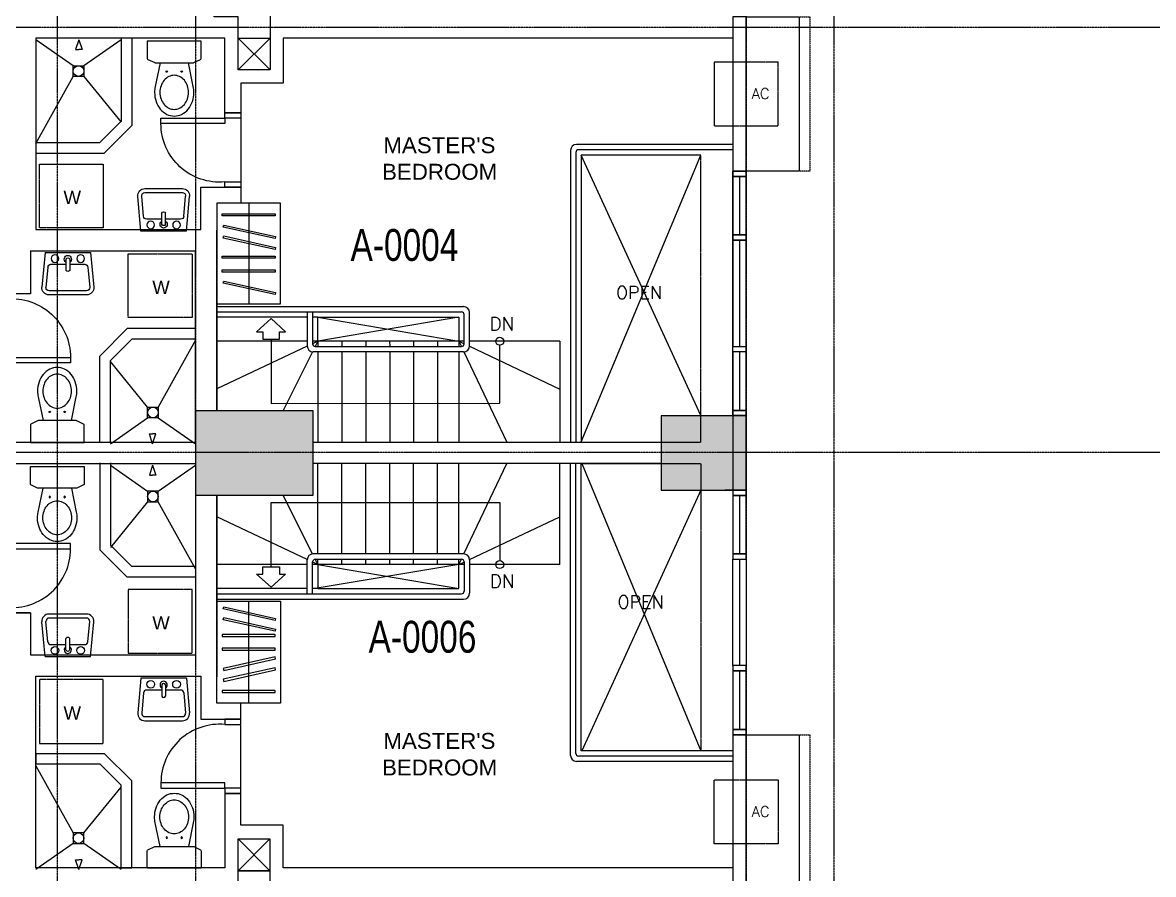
# Model space of a CAD drawing. Header units: inches. Extents: x -189245 to 740841, y -215444 to 469401.
# Drawn here: x 191333 to 201961, y -132944 to -124935 of the extents above; entities that cross this region are included whole.
import ezdxf

# ---------------------------------------------------------------- set-up
doc = ezdxf.new("R2010")
doc.units = ezdxf.units.IN
doc.header["$LTSCALE"] = 10
doc.header["$MEASUREMENT"] = 0
for name, pattern in [('GRID NORMAL$0$GRID BASEMENT$0$GRID GROUND$0$GRID$0$$0$PHANTOM', [2.5, 1.25, -0.25, 0.25, -0.25, 0.25, -0.25]), ('HIDDEN', [0.375, 0.25, -0.125]), ('HIDDEN2', [0.1875, 0.125, -0.0625])]:
    doc.linetypes.add(name, pattern=pattern)
for name, color, linetype in [('A-CMU WALL', 4, 'Continuous'), ('A-DOOR', 1, 'Continuous'), ('A-EQUIPMENT', 2, 'Continuous'), ('A-EQUIPTMENT', 1, 'Continuous'), ('A-FIXTURE', 2, 'Continuous'), ('A-FIXTURES', 2, 'Continuous'), ('A-GRID', 8, 'Continuous'), ('A-RAILING', 2, 'Continuous'), ('A-STAIR', 1, 'Continuous'), ('A-TEXT', 3, 'Continuous'), ('A-UNIT NUMBER', 2, 'Continuous'), ('A-WINDOW', 2, 'Continuous'), ('CABINET', 1, 'Continuous'), ('COLUMN', 6, 'Continuous'), ('TEXT', 3, 'Continuous'), ('TSG - plaster', 4, 'Continuous'), ('TSG- DIM-WALL SETOUT', 1, 'Continuous'), ('TSG- OPENNING', 1, 'Continuous'), ('TSG- plaster', 4, 'Continuous'), ('TSG- ZOCALLO', 86, 'HIDDEN2')]:
    doc.layers.add(name, color=color, linetype=linetype)
doc.styles.add('ARIAL', font='ARIAL.TTF', dxfattribs={"width": 0.75})
doc.styles.add('PRSP_Simplex', font='simplex.shx')

# ---------------------------------------------------------------- blocks, each defined once
blk = doc.blocks.new('grid')
at = {"layer": 'A-GRID', "linetype": 'GRID NORMAL$0$GRID BASEMENT$0$GRID GROUND$0$GRID$0$$0$PHANTOM'}
for p, q in [((-85258.8, -228688.5), (-85258.8, -289256.3)), ((-83958.8, -228688.5), (-83958.8, -289256.3)), ((-77958.8, -228688.5), (-77958.8, -289256.3)), ((-78783.8, -230188.4), (-78783.8, -289282.1)), ((-33688.1, -270786.6), (-100703.6, -270786.6)), ((-33688.1, -274776.9), (-100703.6, -274786.6))]:
    blk.add_line(p, q, dxfattribs=at)
blk = doc.blocks.new('door600')
at = {"color": 2}
for points in [[(50, 150), (100, 150), (100, 750), (50, 750)], [(50, 150), (0, 150), (0, 0), (50, 0)], [(700, 150), (650, 150), (650, 0), (700, 0)]]:
    blk.add_lwpolyline(points, close=True, dxfattribs=at)
at = {"color": 1}
blk.add_arc((100, 198), 552, 355.0209, 90, dxfattribs=at)
blk = doc.blocks.new('A$C7D1D0043')
at = {"layer": 'COLUMN', "linetype": 'Continuous'}
for points in [[(-40800, -39063), (-39700, -39063), (-39700, -39863), (-40800, -39863)], [(-36425, -39813), (-35625, -39813), (-35625, -39113), (-36425, -39113)]]:
    blk.add_hatch(color=253, dxfattribs=at).paths.add_polyline_path(points)
for points in [[(-40800, -39063), (-39700, -39063), (-39700, -39863), (-40800, -39863)], [(-36425, -39813), (-35625, -39813), (-35625, -39113), (-36425, -39113)]]:
    blk.add_lwpolyline(points, close=True, dxfattribs=at)
blk = doc.blocks.new('SHOWERHD')
at = {"layer": 'A-FIXTURES', "color": 2}
for p, q in [((-31, 93), (0, 93)), ((0, 0), (-31, 93)), ((0, 0), (31, 93)), ((31, 93), (0, 93))]:
    blk.add_line(p, q, dxfattribs=at)
blk = doc.blocks.new('EFLSHR-P')
at = {"layer": 'A-FIXTURES'}
for points in [[(186, -248), (216, -184, 0.142156), (218, -178), (218, 178, 0.142156), (216, 184), (186, 248, 0.256929), (177, 252), (13, 252), (13, -253), (177, -253)], [(218, -133), (441, -179, 0.05118), (495, -185, 0.083091), (582, -170, 0.090724), (653, -131, 0.104124), (702, -69, 0.11609), (718, 0, 0.11609), (702, 69, 0.104124), (653, 131, 0.090724), (582, 170, 0.083091), (495, 185, 0.05118), (441, 179), (218, 133)]]:
    blk.add_lwpolyline(points, format="xyb", dxfattribs=at)
blk.add_lwpolyline([(495, 135, 0.084254), (433, 124, 0.091411), (382, 95, 0.103766), (347, 50, 0.114587), (335, 0, 0.114587), (347, -50, 0.103766), (382, -95, 0.091411), (433, -124, 0.084254), (495, -135, 0.084254), (558, -124, 0.091411), (609, -95, 0.103766), (644, -50, 0.114587), (655, 0, 0.114587), (644, 50, 0.103766), (609, 95, 0.091411), (558, 124, 0.084254)], format="xyb", close=True, dxfattribs=at)
for centre in [(300, 70), (300, -70)]:
    blk.add_circle(centre, 6.77, dxfattribs=at)
blk.add_arc((177, -243), 10, 270, 327.6371, dxfattribs=at)
blk = doc.blocks.new('LAV')
for p, q in [((-214, 0), (-243, -326)), ((214, 0), (-214, 0)), ((214, 0), (243, -326)), ((-18, -63), (-18, -170)), ((18, -63), (18, -170)), ((-189, -139), (-206, -329)), ((-18, -112), (-159, -112)), ((159, -112), (18, -112)), ((189, -139), (206, -329)), ((-176, -362), (176, -362)), ((-176, -400), (176, -400))]:
    blk.add_line(p, q)
for centre in [(-121, -58), (121, -58)]:
    blk.add_circle(centre, 36)
for centre, radius, start, end in [((0, -63), 34.1, 301.2757, 238.7243), ((0, -71), 19.7, 25.7914, 154.2086), ((-159, -142), 30, 90, 174.9088), ((0, -161), 19.7, 205.7914, 334.2086), ((159, -142), 30, 5.0912, 90), ((-176, -332), 68, 174.9088, 270), ((-176, -332), 30, 174.9088, 270), ((176, -332), 68, 270, 5.0912), ((176, -332), 30, 270, 5.0912)]:
    blk.add_arc(centre, radius, start, end)

msp = doc.modelspace()

# ---------------------------------------------------------------- hatches: boundary and pattern name
at = {"layer": 'TSG- DIM-WALL SETOUT'}
h = msp.add_hatch(color=253, dxfattribs=at)
h.paths.add_polyline_path([(186285.29041, -132626.32537), (187185.29041, -132626.32537), (187185.29041, -133326.32537), (186285.29041, -133326.32537)])
h.paths.add_polyline_path([(197335.29041, -109930.85693), (198135.29041, -109930.85693), (198135.29041, -109230.85693), (197335.29041, -109230.85693)])
h.paths.add_polyline_path([(201710.2904, -122730.85693), (202410.2904, -122730.85693), (202410.2904, -121730.85693), (201710.2904, -121730.85693)])
h.paths.add_polyline_path([(207710.29041, -122730.85693), (208410.29041, -122730.85693), (208410.29041, -121730.85693), (207710.29041, -121730.85693)])
h.paths.add_polyline_path([(213710.29041, -122730.85693), (214410.29041, -122730.85693), (214410.29041, -121730.85693), (213710.29041, -121730.85693)])
h.paths.add_polyline_path([(219710.29041, -122730.85693), (220410.29041, -122730.85693), (220410.29041, -121730.85693), (219710.29041, -121730.85693)])
h.paths.add_polyline_path([(201710.2904, -117730.85693), (202410.2904, -117730.85693), (202410.2904, -116730.85693), (201710.2904, -116730.85693)])
h.paths.add_polyline_path([(204710.29041, -110230.85693), (205410.29041, -110230.85693), (205410.29041, -109230.85693), (204710.29041, -109230.85693)])
h.paths.add_polyline_path([(210710.29041, -110230.85693), (211410.29041, -110230.85693), (211410.29041, -109230.85693), (210710.29041, -109230.85693)])
h.paths.add_polyline_path([(197335.29041, -122730.85693), (198135.29041, -122730.85693), (198135.29041, -122030.85693), (197335.29041, -122030.85693)])
h.paths.add_polyline_path([(186285.29041, -115430.85693), (186285.29041, -116530.85693), (186985.29041, -116530.85693), (186985.29041, -115430.85693)])
h.paths.add_polyline_path([(197335.29041, -129330.85693), (198135.29041, -129330.85693), (198135.29041, -128630.85693), (197335.29041, -128630.85693)])
h.paths.add_polyline_path([(197335.29041, -103330.85693), (198135.29041, -103330.85693), (198135.29041, -102630.85693), (197335.29041, -102630.85693)])
h.paths.add_polyline_path([(192960.29041, -102580.85693), (194060.29, -102580.85683), (194060.29028, -103380.85683), (192960.29041, -103380.85693)])
h.paths.add_polyline_path([(213710.29041, -117730.85693), (214410.29041, -117730.85693), (214410.29041, -116730.85693), (213710.29041, -116730.85693)])
h.paths.add_polyline_path([(216710.64854, -110230.85693), (217410.64854, -110230.85693), (217410.64854, -109230.85693), (216710.64854, -109230.85693)])
h.paths.add_polyline_path([(219710.29041, -117730.85693), (220410.29041, -117730.85693), (220410.29041, -116730.85693), (219710.29041, -116730.85693)])
h.paths.add_polyline_path([(207710.29041, -117730.85693), (208410.29041, -117730.85693), (208410.29041, -116730.85693), (207710.29041, -116730.85693)])
h.paths.add_polyline_path([(186285.29041, -95230.85693), (187085.29041, -95230.85693), (187085.29041, -94530.85693), (186285.29041, -94530.85693)])
h.paths.add_polyline_path([(186285.29041, -99330.85985), (187185.29041, -99330.85985), (187185.29041, -98630.85985), (186285.29041, -98630.85985)])
h.paths.add_polyline_path([(186285.29041, -107330.85693), (187285.29041, -107330.85693), (187285.29041, -106630.85693), (186285.29041, -106630.85693)])
h.paths.add_polyline_path([(186285.29041, -124630.85693), (187285.29041, -124630.85693), (187285.29041, -125330.85693), (186285.29041, -125330.85693)])
h.paths.add_polyline_path([(192960.29041, -128580.85704), (194060.29, -128580.85693), (194060.29028, -129380.85693), (192960.29041, -129380.85704)])
h.paths.add_polyline_path([(186285.29041, -136730.85693), (187085.29041, -136730.85693), (187085.29041, -137430.85693), (186285.29041, -137430.85693)])
edge = h.paths.add_edge_path()
edge.add_line((233760.29041, -115230.85693), (233760.29041, -113730.85693))
edge = h.paths.add_edge_path()
edge.add_line((233760.29041, -121230.85693), (233760.29041, -122730.85693))
h.paths.add_polyline_path([(233160.29041, -115230.85693), (233760.29041, -115230.85693), (233760.29041, -113730.85693), (233160.29041, -113730.85693)])
h.paths.add_polyline_path([(233160.29041, -116730.85693), (233760.29041, -116730.85693), (233760.29041, -118230.85693), (233160.29041, -118230.85693)])
h.paths.add_polyline_path([(233160.29041, -109230.85693), (233760.29041, -109230.85693), (233760.29041, -110730.85693), (233160.29041, -110730.85693)])
edge = h.paths.add_edge_path()
edge.add_line((233160.29041, -121230.85693), (233160.29041, -122730.85693))
h.paths.add_polyline_path([(233160.29041, -121230.85693), (233760.29041, -121230.85693), (233760.29041, -122730.85693), (233160.29041, -122730.85693)])

# ---------------------------------------------------------------- linework, layer by layer
at = {"layer": 'A-CMU WALL', "color": 1}
for p, q in [((197708.08928, -128630.70831), (196583.10566, -126180.85693)), ((196583.10566, -128877.68035), (197708.08928, -126180.85693)), ((196589.01965, -129080.91984), (197708.75309, -131780.85693)), ((197708.08928, -129330.85654), (196589.01965, -131780.85693))]:
    msp.add_line(p, q, dxfattribs=at)
at = {"layer": 'A-CMU WALL', "color": 1, "linetype": 'HIDDEN2'}
for points in [[(197708.08917, -126180.85669), (196583.10556, -126180.85669), (196583.10556, -128880.85669), (197708.08917, -128880.85669)], [(197708.75299, -131780.85669), (196583.10556, -131780.85669), (196583.10556, -129080.85669), (197708.75299, -129080.85669)]]:
    msp.add_lwpolyline(points, close=True, dxfattribs=at)
at = {"layer": 'A-CMU WALL'}
for points in [[(198133.14888, -128630.85652), (198008.14888, -128630.85652), (198008.14888, -129330.85652), (198133.14888, -129330.85652)], [(198133.14888, -131630.85944), (198008.14888, -131630.85944), (198008.14888, -134330.8536), (198133.14888, -134330.8536)]]:
    msp.add_lwpolyline(points, close=True, dxfattribs=at)
at = {"layer": 'A-DOOR'}
for p, q in [((193383.10566, -125833.84063), (193383.10566, -126433.84063)), ((193383.10625, -132142.79645), (193383.10625, -131542.79645))]:
    msp.add_line(p, q, dxfattribs=at)
at = {"layer": 'A-EQUIPMENT', "ltscale": 100}
for points in [[(198133.10625, -124880.85691), (198633.10625, -124880.85691), (198633.10625, -126330.85398), (198133.10625, -126330.85398)], [(198133.10625, -131630.85983), (198633.10625, -131630.85983), (198633.10625, -134330.85398), (198133.10625, -134330.85398)]]:
    msp.add_lwpolyline(points, dxfattribs=at)
at = {"layer": 'A-EQUIPTMENT', "linetype": 'HIDDEN'}
for points in [[(198633.10625, -124880.85691), (198733.10625, -124880.85691), (198733.10625, -126330.85398), (198633.10625, -126330.85398)], [(198633.10625, -131630.85983), (198733.10625, -131630.85983), (198733.10625, -134330.85398), (198633.10625, -134330.85398)]]:
    msp.add_lwpolyline(points, dxfattribs=at)
at = {"layer": 'A-EQUIPTMENT', "color": 1, "linetype": 'HIDDEN2'}
for points in [[(198433.10625, -125305.85691), (197833.10625, -125305.85691), (197833.10625, -125905.85691), (198433.10625, -125905.85691)], [(198433.10625, -132655.85691), (197833.10625, -132655.85691), (197833.10625, -132055.85691), (198433.10625, -132055.85691)]]:
    msp.add_lwpolyline(points, close=True, dxfattribs=at)
at = {"layer": 'A-FIXTURE', "linetype": 'HIDDEN2'}
for points in [[(192090.87042, -126265.13392), (192090.87042, -126865.13392), (191490.87042, -126865.13392), (191490.87042, -126265.13392)], [(192325.4001, -127709.45364), (192325.4001, -127109.45364), (192925.4001, -127109.45364), (192925.4001, -127709.45364)], [(192325.4001, -130265.13274), (192325.4001, -130865.13274), (192925.4001, -130865.13274), (192925.4001, -130265.13274)], [(192090.87101, -131712.43852), (192090.87101, -131112.43852), (191490.87101, -131112.43852), (191490.87101, -131712.43852)]]:
    msp.add_lwpolyline(points, close=True, dxfattribs=at)
at = {"layer": 'A-FIXTURES', "color": 1}
for p, q in [((191808.13526, -125340.77898), (191458.13526, -125095.77898)), ((192258.13526, -125095.77898), (191908.13526, -125340.77898)), ((191458.13526, -126070.77898), (191808.13526, -125440.77898)), ((191908.13526, -125440.77898), (192258.13526, -125870.77898)), ((192958.13526, -127920.7778), (192608.13526, -128550.7778)), ((192508.13526, -128550.7778), (192158.13526, -128120.7778)), ((192158.13526, -128895.7778), (192508.13526, -128650.7778)), ((192608.13526, -128650.7778), (192958.13526, -128895.7778)), ((192158.13526, -129095.7778), (192508.13526, -129340.7778)), ((192608.13526, -129340.7778), (192958.13526, -129095.7778)), ((192508.13526, -129440.7778), (192158.13526, -129870.7778)), ((192958.13526, -130070.7778), (192608.13526, -129440.7778)), ((191458.13585, -131923.76268), (191808.13585, -132553.76268)), ((191908.13585, -132553.76268), (192258.13585, -132123.76268)), ((191808.13585, -132653.76268), (191458.13585, -132898.76268)), ((192258.13585, -132898.76268), (191908.13585, -132653.76268))]:
    msp.add_line(p, q, dxfattribs=at)
at = {"layer": 'A-FIXTURES', "color": 2}
for points in [[(191808.13526, -125440.77898), (191808.13526, -125340.77898), (191908.13526, -125340.77898), (191908.13526, -125440.77898)], [(192608.13526, -128550.7778), (192608.13526, -128650.7778), (192508.13526, -128650.7778), (192508.13526, -128550.7778)], [(192608.13526, -129440.7778), (192608.13526, -129340.7778), (192508.13526, -129340.7778), (192508.13526, -129440.7778)], [(191808.13585, -132553.76268), (191808.13585, -132653.76268), (191908.13585, -132653.76268), (191908.13585, -132553.76268)]]:
    msp.add_lwpolyline(points, close=True, dxfattribs=at)
for centre in [(191858.13526, -125390.77898), (192558.13526, -128600.7778), (192558.13526, -129390.7778), (191858.13585, -132603.76268)]:
    msp.add_circle(centre, 50, dxfattribs=at)
at = {"layer": 'A-GRID', "color": 2}
for centre in [(195817.21091, -127930.94596), (195817.33679, -130030.55943)]:
    msp.add_circle(centre, 37.46139, dxfattribs=at)
at = {"layer": 'A-RAILING'}
for p, q in [((196483.10566, -126135.85693), (196483.10566, -128880.85693)), ((198007.37393, -126080.85693), (196538.10566, -126080.85693)), ((198007.37393, -126130.85693), (196558.10566, -126130.85693)), ((196533.10566, -126155.85693), (196533.10566, -128880.85693)), ((193158.10566, -127605.85693), (195477.83597, -127605.84485)), ((193158.10566, -127655.85693), (195457.83597, -127655.84485)), ((194008.10566, -127655.85693), (194008.10566, -127975.85693)), ((194058.10566, -127655.85693), (194058.10566, -127955.85693)), ((195482.83597, -127955.84485), (195482.83597, -127680.84485)), ((195532.83597, -127975.84485), (195532.83597, -127660.84485)), ((195477.83597, -128030.84485), (194063.10566, -128030.85693)), ((194083.10566, -127980.85693), (195457.83597, -127980.84485)), ((196483.10566, -131825.85693), (196483.10566, -129080.85693)), ((196533.10566, -131805.85693), (196533.10566, -129080.85693)), ((195477.96192, -129930.85719), (194063.10625, -129930.85693)), ((194083.10625, -129980.85693), (195457.96192, -129980.85719)), ((194008.10625, -130305.85693), (194008.10625, -129985.85693)), ((194058.10625, -130305.85693), (194058.10625, -130005.85693)), ((195482.96192, -130005.85719), (195482.96192, -130280.85719)), ((195532.96192, -129985.85719), (195532.96192, -130300.85719)), ((193158.10625, -130305.85693), (195457.96192, -130305.85719)), ((193158.10625, -130355.85693), (195477.96192, -130355.85719)), ((198008.08928, -131880.85693), (196538.10566, -131880.85693)), ((198008.08928, -131830.85693), (196558.10566, -131830.85693))]:
    msp.add_line(p, q, dxfattribs=at)
at = {"layer": 'A-RAILING', "color": 1}
for p, q in [((197708.08928, -126180.85693), (196583.10566, -126180.85693)), ((196583.10566, -126180.85693), (196583.10566, -128880.85693)), ((196583.10566, -131780.85693), (196583.10566, -129080.85693)), ((198008.08987, -131780.85693), (196583.10566, -131780.85693))]:
    msp.add_line(p, q, dxfattribs=at)
at = {"layer": 'A-RAILING'}
for centre, radius, start, end in [((196538.10566, -126135.85693), 55, 90, 180), ((196558.10566, -126155.85693), 25, 90, 180), ((195477.83597, -127660.84485), 55, 0, 90), ((195457.83597, -127680.84485), 25, 0, 90), ((194083.10566, -127955.85693), 25, 180, 270), ((195457.83597, -127955.84485), 25, 270, 0), ((194063.10566, -127975.85693), 55, 180, 270), ((195477.83597, -127975.84485), 55, 270, 0), ((194063.10625, -129985.85693), 55, 90, 180), ((194083.10625, -130005.85693), 25, 90, 180), ((195457.96192, -130005.85719), 25, 0, 90), ((195477.96192, -129985.85719), 55, 0, 90), ((195457.96192, -130280.85719), 25, 270, 0), ((195477.96192, -130300.85719), 55, 270, 0), ((196538.10566, -131825.85693), 55, 180, 270), ((196558.10566, -131805.85693), 25, 180, 270)]:
    msp.add_arc(centre, radius, start, end, dxfattribs=at)
at = {"layer": 'A-STAIR'}
for p, q in [((194008.10566, -127706.16509), (193157.80961, -127706.26808)), ((193157.83686, -127931.26808), (193157.80961, -127706.26808)), ((194107.80951, -127706.15301), (194058.10566, -127706.15903)), ((194107.83676, -127931.15301), (194107.80951, -127706.15301)), ((194008.10566, -127931.16509), (193157.83686, -127931.26808)), ((193157.83686, -127931.26808), (193157.91576, -128580.85702)), ((193668.70961, -127910.63986), (193668.78283, -128515.09756)), ((194107.83676, -127931.15301), (194058.10566, -127931.15903)), ((194107.83676, -127931.15301), (194058.10566, -127954.63906)), ((194107.83676, -127931.15301), (194082.95346, -127980.85647)), ((195432.83597, -127930.99252), (194107.83676, -127931.15301)), ((194107.83676, -127931.15301), (194107.84279, -127980.85671)), ((194332.83676, -127931.12575), (194332.84279, -127980.85474)), ((194557.83676, -127931.0985), (194557.84279, -127980.85276)), ((194782.83676, -127931.07125), (194782.84279, -127980.85078)), ((195007.83676, -127931.04399), (195007.84279, -127980.84881)), ((195232.83676, -127931.01674), (195232.84279, -127980.84683)), ((195482.83597, -127930.98646), (195432.83597, -127930.99252)), ((195432.83597, -127930.99252), (195456.47034, -127980.84486)), ((195432.83597, -127930.99252), (195432.84201, -127980.84507)), ((195432.83597, -127930.99252), (195482.83597, -127954.66927)), ((196382.83597, -127930.87745), (195532.83597, -127930.9804)), ((196382.83597, -127930.87745), (196382.95104, -128880.87744)), ((194008.15679, -127978.22795), (193157.89091, -128379.77522)), ((194058.03856, -128030.62302), (193782.57201, -128580.85696)), ((194107.84884, -128030.85655), (194107.95183, -128881.153)), ((194332.84884, -128030.85463), (194332.95183, -128881.12575)), ((194557.84884, -128030.85271), (194557.95183, -128881.09849)), ((194782.84885, -128030.85079), (194782.95183, -128881.07124)), ((195007.84885, -128030.84886), (195007.95183, -128881.04399)), ((195232.84885, -128030.84694), (195232.95183, -128881.01673)), ((195432.84807, -128030.84524), (195432.95104, -128880.99251)), ((195480.15157, -128030.79608), (195882.95098, -128880.42744)), ((195532.78027, -127978.31965), (196382.89047, -128380.87665)), ((195817.28163, -128514.83732), (195817.21544, -127968.40735)), ((193668.78283, -128515.09756), (195817.28163, -128514.83732)), ((193157.96272, -130030.55245), (193157.96464, -129380.85702)), ((194008.10625, -130030.55468), (193157.96272, -130030.55245)), ((194107.96263, -130030.55494), (194058.10625, -130030.55481)), ((194107.96263, -130030.55494), (194107.96204, -130255.55494)), ((195482.96192, -130030.55856), (195432.96185, -130030.55842)), ((196382.96185, -130030.56092), (195532.96192, -130030.55869))]:
    msp.add_line(p, q, dxfattribs=at)
at = {"layer": 'A-STAIR', "color": 2}
for p, q in [((193668.68622, -127717.515), (193532.20128, -127841.83627)), ((193805.20127, -127841.8032), (193668.68622, -127717.515)), ((193532.20128, -127841.83627), (193590.70128, -127841.82918)), ((193590.70128, -127841.82918), (193590.70961, -127910.64931)), ((193746.70127, -127841.81029), (193805.20127, -127841.8032)), ((193746.70961, -127910.63042), (193746.70127, -127841.81029)), ((193590.70961, -127910.64931), (193746.70961, -127910.63042))]:
    msp.add_line(p, q, dxfattribs=at)
at = {"layer": 'A-STAIR', "elevation": 0}
for points in [[(194107.9629, -129930.85694), (194107.96513, -129080.55494)], [(194332.9629, -129930.85698), (194332.96513, -129080.55553)], [(194557.9629, -129930.85702), (194557.96513, -129080.55613)], [(194782.9629, -129930.85706), (194782.96513, -129080.55672)], [(195007.9629, -129930.85711), (195007.96513, -129080.55731)], [(195232.9629, -129930.85715), (195232.96513, -129080.5579)], [(195480.19301, -129930.90246), (195882.96435, -129081.07017)], [(194058.14767, -129931.08091), (193782.60457, -129380.85696)], [(194008.15954, -129983.43632), (193157.96363, -129582.04531)], [(195532.89867, -129983.22034), (196382.96303, -129580.56171)], [(194107.96263, -130030.55494), (194083.0747, -129980.85695)], [(194107.96263, -130030.55494), (194107.96276, -129980.85693)], [(194332.96263, -130030.55553), (194332.96276, -129980.85698)], [(194557.96263, -130030.55613), (194557.96276, -129980.85702)], [(194782.96263, -130030.55672), (194782.96276, -129980.85706)], [(195007.96263, -130030.55731), (195007.96276, -129980.85711)], [(195232.96263, -130030.5579), (195232.96276, -129980.85715)], [(195432.96185, -130030.55842), (195456.51736, -129980.85719)], [(193157.96272, -130030.55245), (193157.96213, -130255.55245)], [(194107.96263, -130030.55494), (194058.10625, -130007.01695)], [(195432.96185, -130030.55842), (195482.96192, -130006.87439)]]:
    msp.add_lwpolyline(points, dxfattribs=at)
at = {"layer": 'A-STAIR'}
for points in [[(195432.96211, -129930.85718), (195432.96435, -129080.55842)], [(196382.96185, -130030.56092), (196382.96435, -129080.56092)], [(193668.83791, -130051.12012), (193668.8395, -129446.66242), (195817.33832, -129446.66807), (195817.33689, -129993.09805)], [(195432.96185, -130030.55842), (195432.96198, -129980.85719)], [(195432.96185, -130030.55842), (194107.96263, -130030.55494)], [(194008.10625, -130255.55468), (193157.96213, -130255.55245)], [(194107.96204, -130255.55494), (194058.10625, -130255.55481)]]:
    msp.add_lwpolyline(points, dxfattribs=at)
at = {"layer": 'A-STAIR', "color": 2}
msp.add_lwpolyline([(193805.33773, -130119.94061), (193668.83741, -130244.24498), (193532.33773, -130119.93989), (193590.83773, -130119.94005), (193590.83791, -130051.11992), (193746.83791, -130051.12033), (193746.83773, -130119.94046)], close=True, dxfattribs=at)
at = {"layer": 'A-WINDOW', "color": 2, "linetype": 'Continuous'}
for p, q in [((198008.14888, -128630.85652), (198008.14888, -126330.8536)), ((198133.14888, -128630.85652), (198133.14888, -126330.8536)), ((198070.64888, -126380.8536), (198070.64888, -126930.8536)), ((198070.64888, -126980.8536), (198070.64888, -127980.8536)), ((198070.64888, -128030.8536), (198070.64888, -128580.8536)), ((198070.64888, -129380.85944), (198070.64888, -129930.85944)), ((198070.64888, -129980.85944), (198070.64888, -130980.85944)), ((198070.64888, -131030.85944), (198070.64888, -131580.85944))]:
    msp.add_line(p, q, dxfattribs=at)
at = {"layer": 'A-WINDOW'}
msp.add_line((198133.10625, -129330.85985), (197933.10625, -129330.85985), dxfattribs=at)
at = {"layer": 'A-WINDOW', "color": 1}
for p, q in [((195432.96185, -130030.55842), (194082.96245, -130255.55842)), ((194107.96261, -130030.55849), (195432.96185, -130255.55842))]:
    msp.add_line(p, q, dxfattribs=at)
at = {"layer": 'A-WINDOW', "color": 2, "linetype": 'Continuous'}
for points in [[(198008.14888, -126380.8536), (198133.14888, -126380.8536), (198133.14888, -126330.8536), (198008.14888, -126330.8536)], [(198008.14888, -126980.8536), (198133.14888, -126980.8536), (198133.14888, -126930.8536), (198008.14888, -126930.8536)], [(198133.14888, -128030.8536), (198008.14888, -128030.8536), (198008.14888, -127980.8536), (198133.14888, -127980.8536)], [(198133.14888, -128580.8536), (198008.14888, -128580.8536), (198008.14888, -128630.85652), (198133.14888, -128630.85652)], [(198008.14888, -129380.85944), (198133.14888, -129380.85944), (198133.14888, -129330.85652), (198008.14888, -129330.85652)], [(198133.14888, -129930.85944), (198008.14888, -129930.85944), (198008.14888, -129980.85944), (198133.14888, -129980.85944)], [(198133.14888, -130980.85944), (198008.14888, -130980.85944), (198008.14888, -131030.85944), (198133.14888, -131030.85944)], [(198008.14888, -131630.85944), (198133.14888, -131630.85944), (198133.14888, -131580.85944), (198008.14888, -131580.85944)]]:
    msp.add_lwpolyline(points, close=True, dxfattribs=at)
at = {"layer": 'A-WINDOW', "color": 1, "linetype": 'Continuous'}
for points in [[(198008.14888, -126930.8536), (198133.14888, -126930.8536), (198133.14888, -126380.8536), (198008.14888, -126380.8536)], [(198008.14888, -127980.8536), (198133.14888, -127980.8536), (198133.14888, -126980.8536), (198008.14888, -126980.8536)], [(198008.14888, -128580.8536), (198133.14888, -128580.8536), (198133.14888, -128030.8536), (198008.14888, -128030.8536)], [(198008.14888, -129930.85944), (198133.14888, -129930.85944), (198133.14888, -129380.85944), (198008.14888, -129380.85944)], [(198133.14888, -130980.85944), (198008.14888, -130980.85944), (198008.14888, -129980.85944), (198133.14888, -129980.85944)], [(198008.14888, -131580.85944), (198133.14888, -131580.85944), (198133.14888, -131030.85944), (198008.14888, -131030.85944)]]:
    msp.add_lwpolyline(points, close=True, dxfattribs=at)
at = {"layer": 'A-WINDOW', "color": 1}
msp.add_lwpolyline([(195432.96185, -130030.55842), (194107.96261, -130030.55849), (194107.96261, -130255.55849), (195432.96185, -130255.55842)], close=True, dxfattribs=at)
at = {"layer": 'CABINET', "color": 2, "linetype": 'HIDDEN', "ltscale": 500}
for p, q in [((193458.13585, -126633.84063), (193458.13585, -127580.71134)), ((193458.13585, -131333.84299), (193458.13585, -130376.17786))]:
    msp.add_line(p, q, dxfattribs=at)
at = {"layer": 'CABINET', "color": 1, "linetype": 'Continuous'}
for points in [[(193758.13585, -126633.84063), (193158.13585, -126633.84063), (193158.13585, -127580.71134), (193758.13585, -127580.71134)], [(193758.13585, -131333.84299), (193158.13585, -131333.84299), (193158.13585, -130376.17786), (193758.13585, -130376.17786)]]:
    msp.add_lwpolyline(points, close=True, dxfattribs=at)
at = {"layer": 'CABINET', "color": 2}
for points in [[(193708.13585, -126733.25269), (193708.13585, -126753.25269), (193208.13585, -126753.25269), (193208.13585, -126733.25269)], [(193711.20058, -126946.80775), (193706.88756, -126966.33716), (193218.65226, -126858.51189), (193222.96527, -126838.98248)], [(193711.20058, -127049.07487), (193706.88756, -127068.60428), (193218.65226, -126960.77901), (193222.96527, -126941.2496)], [(193708.13585, -127131.10779), (193708.13585, -127151.10779), (193208.13585, -127151.10779), (193208.13585, -127131.10779)], [(193708.13585, -127260.75269), (193708.13585, -127280.75269), (193208.13585, -127280.75269), (193208.13585, -127260.75269)], [(193711.20058, -127472.66181), (193706.88756, -127492.19122), (193218.65226, -127384.36595), (193222.96527, -127364.83654)], [(193711.20058, -130536.62119), (193706.88756, -130556.15061), (193218.65226, -130448.32533), (193222.96527, -130428.79592)], [(193711.20058, -130637.33941), (193706.88756, -130656.86882), (193218.65226, -130549.04355), (193222.96527, -130529.51414)], [(193708.13585, -130706.93093), (193708.13585, -130686.93093), (193208.13585, -130686.93093), (193208.13585, -130706.93093)], [(193708.13585, -130836.57583), (193708.13585, -130816.57583), (193208.13585, -130816.57583), (193208.13585, -130836.57583)], [(193711.20057, -130918.60875), (193706.88756, -130899.07934), (193218.65226, -131006.90461), (193222.96527, -131026.43402)], [(193711.20057, -131020.87587), (193706.88756, -131001.34646), (193218.65226, -131109.17173), (193222.96527, -131128.70114)], [(193708.13585, -131234.43093), (193708.13585, -131214.43093), (193208.13585, -131214.43093), (193208.13585, -131234.43093)]]:
    msp.add_lwpolyline(points, close=True, dxfattribs=at)
at = {"layer": 'TSG - plaster', "color": 4}
for p, q in [((191458.10566, -125080.85693), (191458.10566, -126880.85693)), ((198013.40547, -125080.85693), (193783.10566, -125080.85693)), ((193783.10566, -125080.85693), (193783.10566, -125505.85693)), ((193233.10566, -125783.84063), (193233.10566, -125486.82669)), ((193783.10566, -125505.85693), (193383.10566, -125505.85693)), ((193383.10566, -125505.85693), (193383.10566, -125783.84063)), ((193383.10566, -125783.84063), (193233.10566, -125783.84063)), ((193008.10566, -126880.85693), (193008.10566, -126483.84063)), ((193008.10566, -126483.84063), (193383.10566, -126483.84063)), ((193383.10566, -126483.84063), (193383.10566, -126633.84063)), ((193383.10566, -126633.84063), (193158.10566, -126633.84063)), ((193158.10566, -126633.84063), (193158.10566, -127036.82551)), ((191458.10566, -126880.85693), (193008.10566, -126880.85693)), ((193158.10566, -128580.85702), (193158.10566, -126886.82551)), ((191408.10566, -127080.85693), (191408.10566, -127483.84181)), ((191408.10566, -127080.85693), (192958.10566, -127080.85693)), ((193158.10566, -127036.82551), (193158.10566, -128580.85702)), ((191408.10566, -127483.84181), (191033.10566, -127483.84181)), ((194060.2901, -128880.85693), (197333.1319, -128880.85693)), ((192958.10566, -129086.82433), (192958.10566, -130886.82433)), ((192958.10625, -129089.81039), (192958.10625, -130889.81039)), ((197333.1319, -129080.85693), (194060.29017, -129080.85693)), ((193158.10566, -129380.85702), (193158.10566, -131086.82551)), ((193158.10625, -130930.85693), (193158.10625, -129380.85702)), ((192958.10566, -129911.82551), (192958.10566, -129911.82551)), ((191408.10566, -130483.83945), (191033.10566, -130483.83945)), ((191033.10566, -130483.83945), (191408.10566, -130483.83945)), ((191408.10566, -130483.83945), (191408.10566, -130880.85693)), ((191408.10566, -130880.85693), (192958.10625, -130880.85693)), ((193158.10625, -131333.84181), (193158.10625, -130930.85693)), ((191458.10625, -132880.85693), (191458.10625, -131080.85693)), ((191458.10625, -131080.85693), (193008.10625, -131080.85693)), ((193008.10625, -131080.85693), (193008.10625, -131483.84181)), ((193383.10625, -131333.84181), (193158.10625, -131333.84181)), ((193383.10625, -131483.84181), (193383.10625, -131333.84181)), ((193008.10625, -131483.84181), (193383.10625, -131483.84181)), ((193233.10625, -132880.85693), (191458.10625, -132880.85693))]:
    msp.add_line(p, q, dxfattribs=at)
for points in [[(193233.10566, -125486.82669), (193233.10566, -125080.85693), (191458.10566, -125080.85693)], [(191583.10566, -128880.85693), (192958.10566, -128880.85693), (192958.10566, -127086.82669)], [(191033.10566, -128486.82551), (191033.10566, -128189.81157), (191183.10566, -128189.81157), (191183.10566, -128486.82551), (191183.10566, -128880.85693), (192958.10566, -128880.85693)], [(191183.10566, -129486.82551), (191183.10566, -129080.85575), (192958.10566, -129080.85575)], [(193383.10625, -132480.85575), (193383.10625, -132183.84181), (193233.10625, -132183.84181), (193233.10625, -132480.85575)], [(193233.10625, -132480.85575), (193233.10625, -132880.85575)], [(193783.10625, -132880.85575), (193783.10625, -132480.85575), (193383.10625, -132480.85575)], [(193233.10625, -132880.85693), (191458.10211, -132880.85693)], [(198008.08928, -132880.85811), (193783.10625, -132880.85811)]]:
    msp.add_lwpolyline(points, dxfattribs=at)
at = {"layer": 'TSG- OPENNING', "color": 1, "linetype": 'ByBlock'}
for p, q in [((193358.10566, -125080.85693), (193658.10566, -125380.85693)), ((193658.10566, -125080.85693), (193358.10566, -125380.85693)), ((193357.96376, -132908.84181), (193657.96376, -132608.84181)), ((193657.96376, -132908.84181), (193357.96376, -132608.84181)), ((193358.10625, -132908.84181), (193657.96376, -132908.84181))]:
    msp.add_line(p, q, dxfattribs=at)
at = {"layer": 'TSG- OPENNING', "color": 1, "linetype": 'ByBlock', "ltscale": 100}
for p, q in [((194107.80951, -127706.15301), (195432.83597, -127930.99252)), ((195432.83597, -127706.15301), (194107.83675, -127930.99252))]:
    msp.add_line(p, q, dxfattribs=at)
at = {"layer": 'TSG- OPENNING', "color": 1, "linetype": 'ByBlock'}
for points in [[(193658.10566, -125080.85693), (193658.10566, -125380.85693), (193358.10566, -125380.85693), (193358.10566, -125080.85693)], [(193358.10566, -125080.85693), (193658.10566, -125080.85693), (193658.10566, -125380.85693), (193358.10566, -125380.85693)], [(193357.96376, -132608.84181), (193657.96376, -132608.84181), (193657.96376, -132908.84181), (193357.96376, -132908.84181)]]:
    msp.add_lwpolyline(points, close=True, dxfattribs=at)
at = {"layer": 'TSG- OPENNING', "color": 1, "linetype": 'ByBlock', "ltscale": 100}
msp.add_lwpolyline([(195432.83597, -127930.99252), (194107.80951, -127930.99252), (194107.80951, -127706.15301), (195432.83597, -127706.15301)], close=True, dxfattribs=at)
at = {"layer": 'TSG- plaster', "color": 4}
for points in [[(193133.10625, -124580.85693), (193658.11146, -124580.85693), (193658.10566, -125380.85693), (193358.10566, -125380.85693), (193358.10608, -124880.8558), (193133.10608, -124880.8558)], [(198008.14888, -126330.8536), (198133.14888, -126330.8536), (198133.14888, -124880.85691), (198008.14888, -124880.85691)]]:
    msp.add_lwpolyline(points, close=True, dxfattribs=at)
msp.add_lwpolyline([(193357.96376, -132608.84181), (193657.96376, -132608.84181), (193657.96376, -133358.84181), (193358.10625, -133358.84181), (193357.96376, -132608.84181)], dxfattribs=at)
at = {"layer": 'TSG- ZOCALLO', "color": 2, "linetype": 'ByBlock'}
for p, q in [((192258.10566, -125080.85693), (192258.10566, -125861.82669)), ((192358.10566, -125080.85693), (192358.10566, -125903.24805)), ((192058.10566, -126061.82669), (192258.10566, -125861.82669)), ((192099.52702, -126161.82669), (192358.10566, -125903.24805)), ((191458.10566, -126061.82669), (192058.10566, -126061.82669)), ((191458.10566, -126161.82669), (192099.52702, -126161.82669)), ((192316.6843, -127811.82551), (192058.10566, -128070.40416)), ((192958.10566, -127811.82551), (192316.6843, -127811.82551)), ((192358.10566, -127911.82551), (192158.10566, -128111.82551)), ((192958.10566, -127911.82551), (192358.10566, -127911.82551)), ((192058.10566, -128886.82551), (192058.10566, -128070.40416)), ((192158.10566, -128886.82551), (192158.10566, -128111.82551)), ((192058.10559, -129074.88786), (192058.10496, -129891.30922)), ((192158.10559, -129074.88794), (192158.10499, -129849.88794)), ((192358.10484, -130049.88809), (192158.10499, -129849.88794)), ((192316.6834, -130149.88806), (192058.10496, -129891.30922)), ((192958.10484, -130049.88856), (192358.10484, -130049.88809)), ((192958.10476, -130149.88856), (192316.6834, -130149.88806)), ((191458.10566, -131805.85575), (191458.10625, -131905.85575)), ((191458.10625, -131805.85575), (192099.52761, -131805.85575)), ((192099.52761, -131805.85575), (192358.10625, -132064.43439)), ((191458.10625, -131905.85575), (192058.10625, -131905.85575)), ((192058.10625, -131905.85575), (192258.10625, -132105.85575)), ((192258.10625, -132880.85575), (192258.10625, -132105.85575)), ((192358.10625, -132880.85575), (192358.10625, -132064.43439)), ((192258.10625, -132880.85811), (192358.10625, -132880.85811))]:
    msp.add_line(p, q, dxfattribs=at)

# ---------------------------------------------------------------- block references
at = {"layer": 'A-DOOR', "xscale": -1}
for p, rotation in [((193383.10566, -125783.84063), 90), ((191033.10566, -128183.84181), 270)]:
    msp.add_blockref('door600', p, dxfattribs=dict(at, rotation=rotation))
at = {"layer": 'A-DOOR'}
for p, rotation in [((191033.10566, -129783.83945), 270), ((193383.10625, -132183.84181), 90)]:
    msp.add_blockref('door600', p, dxfattribs=dict(at, rotation=rotation))
at = {"layer": 'A-FIXTURES', "xscale": -1, "rotation": 180}
for name, p in [('SHOWERHD', (191861.23683, -125095.77898)), ('LAV', (192658.38526, -126895.77898))]:
    msp.add_blockref(name, p, dxfattribs=at)
at = {"layer": 'A-FIXTURES'}
for name, p, rotation in [('EFLSHR-P', (192758.13526, -125095.77898), 270), ('EFLSHR-P', (191658.13526, -128895.7778), 90), ('SHOWERHD', (192555.03368, -129095.7778), 180), ('LAV', (191757.88526, -130895.7778), 180)]:
    msp.add_blockref(name, p, dxfattribs=dict(at, rotation=rotation))
at = {"layer": 'A-FIXTURES', "xscale": -1}
for name, p in [('LAV', (191757.88526, -127095.7778)), ('SHOWERHD', (192555.03368, -128895.7778))]:
    msp.add_blockref(name, p, dxfattribs=at)
at = {"layer": 'A-FIXTURES', "extrusion": (0, 0, -1), "zscale": -1}
for p, rotation in [((-191658.13526, -129095.7778), 270), ((-192758.13585, -132898.76268), 90)]:
    msp.add_blockref('EFLSHR-P', p, dxfattribs=dict(at, rotation=rotation))
at = {"layer": 'A-FIXTURES'}
for name, p in [('LAV', (192658.38585, -131098.76268)), ('SHOWERHD', (191861.23742, -132898.76268))]:
    msp.add_blockref(name, p, dxfattribs=at)
at = {"layer": 'COLUMN'}
msp.add_blockref('A$C7D1D0043', (233760.29041, -89518.32362), dxfattribs=at)
at = {"layer": 'TSG- plaster'}
msp.add_blockref('grid', (276916.94016, 145805.75787), dxfattribs=at)

# ---------------------------------------------------------------- texts
at = {"layer": 'A-TEXT', "style": 'PRSP_Simplex'}
for p in [(195722.6726, -127829.42491), (195724.27283, -130249.0922)]:
    msp.add_text('DN', height=125, dxfattribs=at).set_placement(p)
at = {"layer": 'A-TEXT', "width": 5794.7602848}
for s, insert, char_height, attachment_point in [('{\\Fromans|c0;AC}', (198185.75193, -125552.74756), 100, 1), ('{\\fArial|b0|i0|c0|p34;W}', (191717.17383, -126641.31783), 125, 7), ('{\\fArial|b0|i0|c0|p34;W}', (192551.70351, -127485.63756), 125, 7), ('{\\fArial|b0|i0|c0|p34;W}', (192551.70351, -130641.31665), 125, 7), ('{\\fArial|b0|i0|c0|p34;W}', (191717.17383, -131488.63652), 125, 7), ('{\\Fromans|c0;AC}', (198185.75193, -132302.74756), 100, 1)]:
    msp.add_mtext(s, dxfattribs=dict(at, insert=insert, char_height=char_height, attachment_point=attachment_point))
at = {"layer": 'A-UNIT NUMBER', "style": 'ARIAL', "width": 0.75}
for s, p in [('A-0004', (194415.22122, -127175.74077)), ('A-0006', (194584.6477, -130859.45082))]:
    msp.add_text(s, height=300, dxfattribs=at).set_placement(p)
at = {"layer": 'TEXT', "attachment_point": 1}
for s, insert, char_height, width in [("\\pi675.74;{\\fArial|b0|i0|c0|p34;MASTER'S\\P\\pi663.21;BEDROOM}", (194047.99481, -126012.96681), 150, 2377.9486469), ('{\\Fromans|c0;OPEN}', (196910.42636, -127413.84181), 120, 1290), ('{\\Fromans|c0;OPEN}', (196925.13713, -130322.48684), 120, 1290), ("\\pi675.74;{\\fArial|b0|i0|c0|p34;MASTER'S\\P\\pi663.21;BEDROOM}", (194047.99481, -131613.62382), 150, 2377.9486469)]:
    msp.add_mtext(s, dxfattribs=dict(at, insert=insert, char_height=char_height, width=width))

doc.saveas('drawing.dxf')
